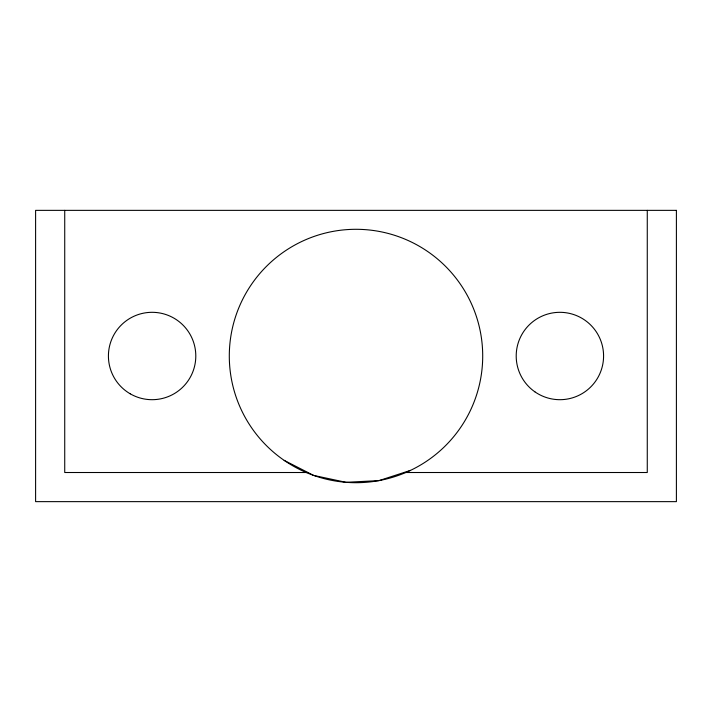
<?xml version="1.0" encoding="UTF-8"?>
<svg xmlns="http://www.w3.org/2000/svg" width="712" height="712" viewBox="0 0 712 712"><rect width="100%" height="100%" fill="white"/><g stroke="black" fill="none" stroke-linecap="round" stroke-linejoin="round"><path stroke-width="1.07" d="M410.477 470.392L379.007 480.6L345.979 482.309L313.627 475.411L284.168 460.37A126.7 126.7 0 0 1 301.523 241.608A126.7 126.7 0 0 1 482.309 366.021A126.7 126.7 0 0 1 284.168 460.37M307.949 472.51L64.73 472.51L64.73 210.36M403.953 472.51L647.27 472.51L647.27 210.36M676.4 210.36L35.6 210.36L35.6 501.64L676.4 501.64L676.4 210.36M130.26 393.834A43.69 43.69 0 0 0 195.8 356A43.69 43.69 0 0 0 130.26 318.166A43.69 43.69 0 0 0 130.26 393.834M534.89 391.831A43.69 43.69 0 0 0 603.42 359.729A43.69 43.69 0 0 0 541.36 316.44A43.69 43.69 0 0 0 534.89 391.831"/></g></svg>
